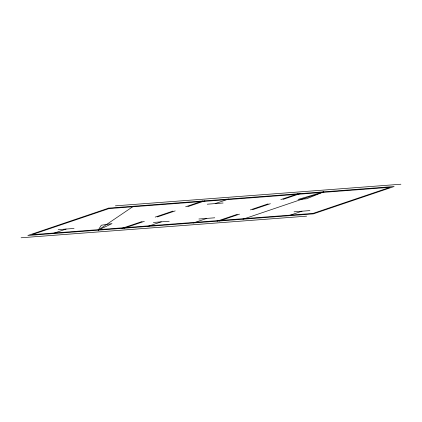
<?xml version="1.0" encoding="UTF-8"?>
<svg xmlns="http://www.w3.org/2000/svg" width="422" height="422" viewBox="0 0 422 422"><rect width="100%" height="100%" fill="white"/><g stroke="black" fill="none" stroke-linecap="round" stroke-linejoin="round"><path stroke-width="0.63" d="M98.189 230.164L101.306 225.232L112.025 223.602L98.189 230.164L133.479 206.242M323.811 191.836L306.504 198.804L298.059 199.442L323.811 191.836L242.977 219.208M52.65 233.614L66.117 229.051M121.889 228.371L142.135 221.513M155.185 217.098L172.983 211.069M185.643 206.785L202.724 200.999M124.11 228.202L144.356 221.35M157.406 216.929L175.204 210.9M187.864 206.616L204.944 200.83M147.816 226.408L161.283 221.845M215.173 203.599L228.645 199.036M193.355 222.964L206.827 218.401M217.056 221.17L237.301 214.313M250.351 209.892L268.149 203.868M280.809 199.58L297.89 193.798M219.276 221.001L239.522 214.144M252.572 209.723L270.37 203.699M283.03 199.411L300.111 193.629M288.521 215.758L301.994 211.195M115.401 205.836L400.9 184.229M207.244 204.201L223.101 202.998M58.189 229.652L74.05 228.45M153.355 222.447L169.217 221.249M198.899 219.002L214.756 217.799M294.065 211.797L309.922 210.599M21.1 237.771L306.599 216.164M108.665 208.12L27.836 235.492L313.335 213.88L394.164 186.508L108.665 208.12M109.003 208.589L31.94 234.685L312.997 213.411L390.06 187.315L109.003 208.589"/></g></svg>
